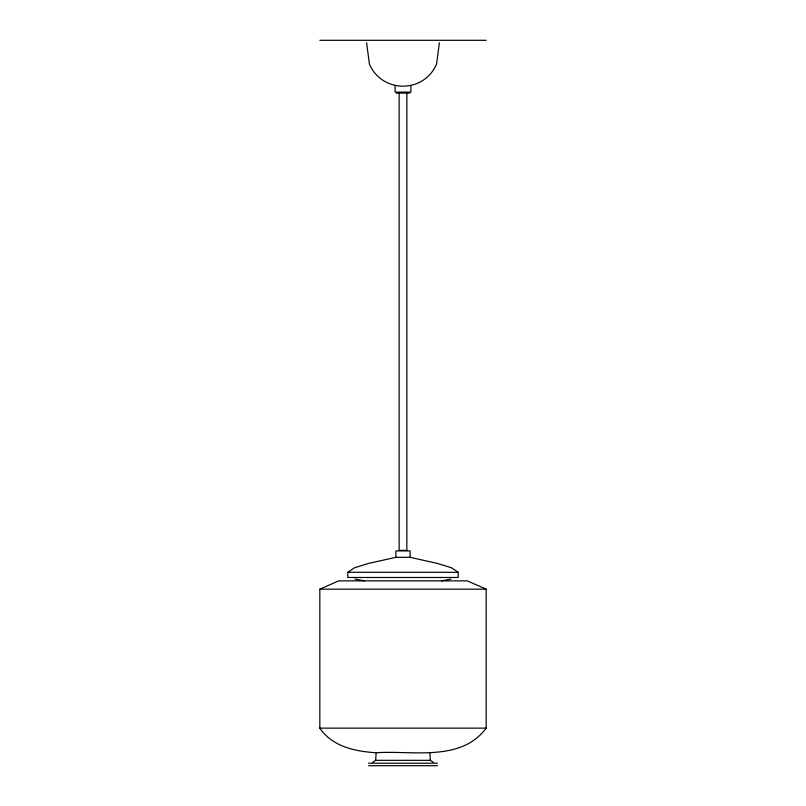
<?xml version="1.0" encoding="UTF-8"?>
<svg xmlns="http://www.w3.org/2000/svg" width="806" height="806" viewBox="0 0 806 806"><rect width="100%" height="100%" fill="white"/><g stroke="black" fill="none" stroke-linecap="round" stroke-linejoin="round"><path stroke-width="1.21" d="M372.765 762.214L375.667 760.33L376.14 752.754C355.265 751.444 332.334 746.658 319.841 728.14L319.841 589.166L338.721 580.864L467.279 580.864L486.159 589.166L486.159 728.14C460.911 762.335 412.027 750.225 376.14 752.754M439.371 42.768L436.6 63.986C424.037 93.536 381.963 93.536 369.4 63.986L366.629 42.768M347.799 572.3L354.388 567.827L368.896 563.344L395.887 557.319L410.113 557.319L437.104 563.344L451.612 567.827L458.201 572.3L458.201 577.479L347.799 577.479L347.799 572.3L458.201 572.3M441.547 580.864L450.987 579.081M319.841 40.3L486.159 40.3M396.23 93.103L409.77 93.103M319.841 589.166L486.159 589.166M319.841 728.14L486.159 728.14M375.667 760.33L430.333 760.33L433.235 762.214M368.544 763.211L437.457 763.211M368.544 765.7L437.457 765.7M355.013 579.081L364.453 580.864M430.333 760.33L429.86 752.754M410.889 85.869L410.889 92.106L395.111 92.106L395.111 85.869M410.113 557.319L410.113 550.911L395.887 550.911L395.887 557.319M406.859 93.103L406.859 550.377L399.141 550.377L399.141 93.103"/></g></svg>
